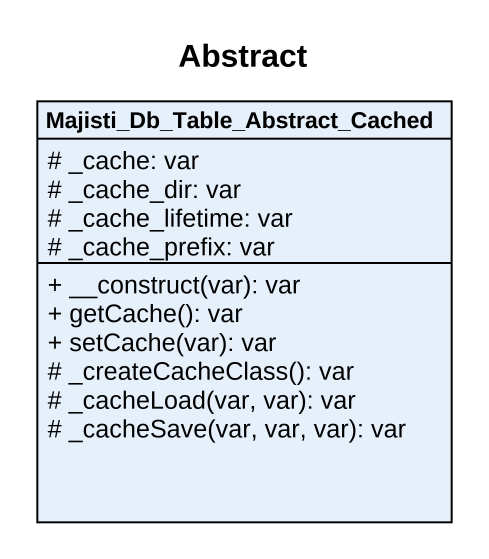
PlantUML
@startuml
title Abstract
hide circle
hide empty members
skinparam classAttributeIconSize 0
class "Majisti_Db_Table_Abstract_Cached" as Majisti_Db_Table_Abstract {
  # _cache: var
  # _cache_dir: var
  # _cache_lifetime: var
  # _cache_prefix: var
  + __construct(var): var
  + getCache(): var
  + setCache(var): var
  # _createCacheClass(): var
  # _cacheLoad(var, var): var
  # _cacheSave(var, var, var): var
}
@enduml
